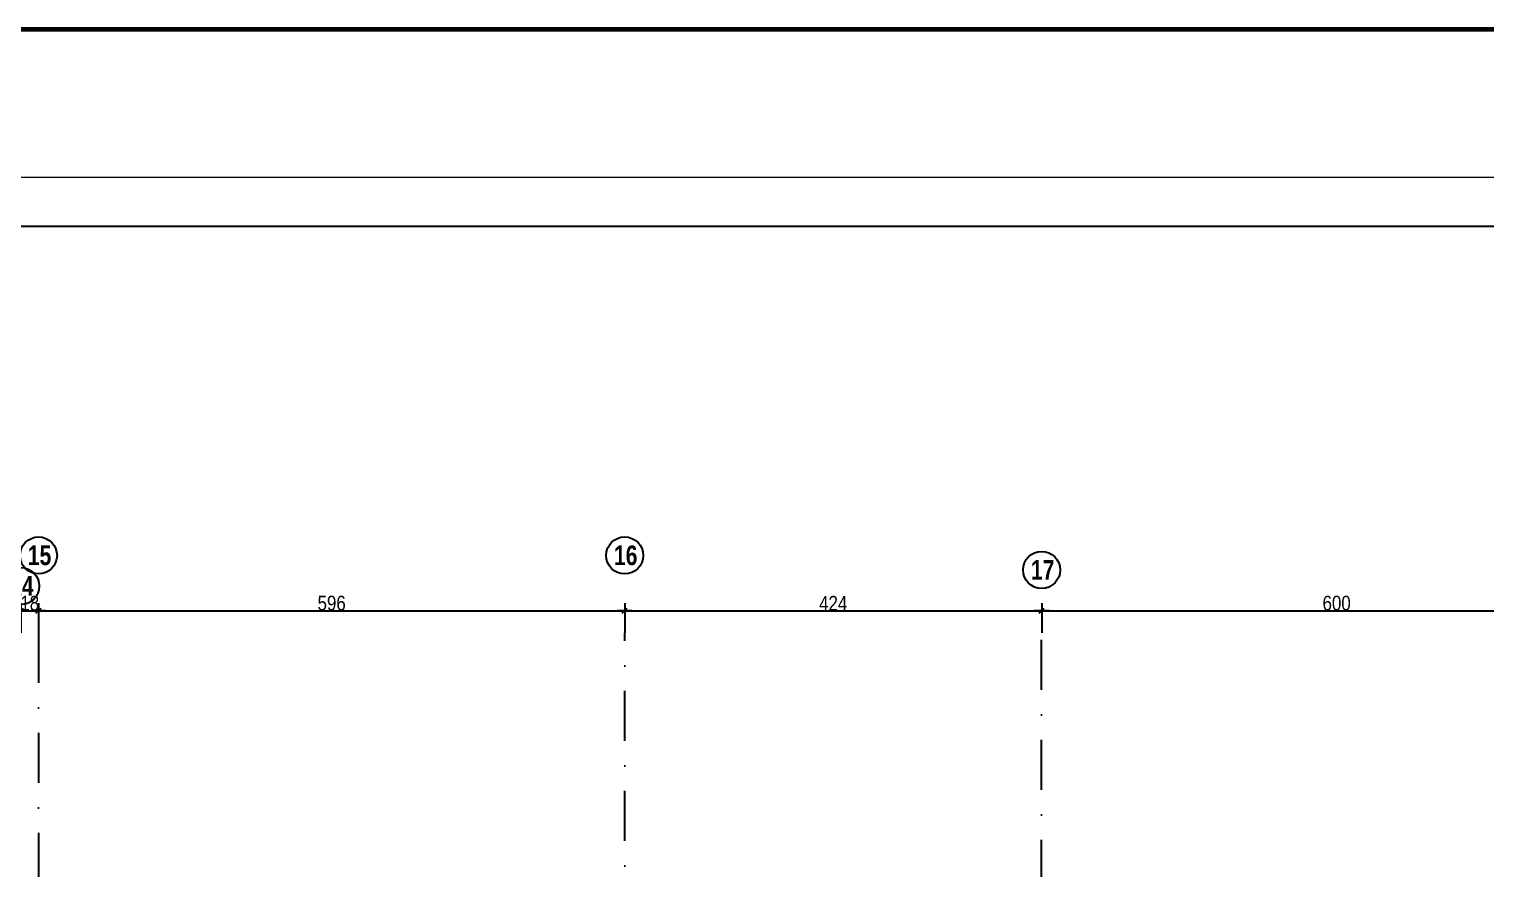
# Model space of a CAD drawing. Header units: millimetres. Extents: x -26249 to 60250, y -21218 to 23336.
# Drawn here: x 18804 to 20285, y 2265 to 3119 of the extents above; entities that cross this region are included whole.
import ezdxf

# ---------------------------------------------------------------- set-up
doc = ezdxf.new("R2010")
doc.units = ezdxf.units.MM
doc.linetypes.add('TIRETPTX2', pattern=[50.8, 25.4, -12.7, 0, -12.7])
for name, color, linetype in [('01_cote_gen', 4, 'Continuous'), ('01_linteaux', 2, 'Continuous'), ('01_texte', 230, 'Continuous'), ('AA_COTES', 2, 'Continuous')]:
    doc.layers.add(name, color=color, linetype=linetype)
doc.layers.add('01_murs_coup', color=5, linetype='Continuous', lineweight=60)
doc.styles.add('impact', font='impact.ttf')
doc.styles.add('STYLE2', font='ARIALN.TTF')
doc.dimstyles.new('JB50', dxfattribs={"dimscale": 0.1, "dimtxt": 150, "dimasz": 15, "dimexe": 0.1, "dimexo": 0.1, "dimgap": 0.09, "dimtad": 1, "dimdec": 1, "dimdsep": 46, "dimtxsty": 'STYLE2', "dimblk1": 'BOND_G', "dimblk2": 'BOND_D', "dimsah": 1, "dimcen": 1.5, "dimdle": 0.01, "dimse1": 1, "dimse2": 1, "dimclrd": 4, "dimclre": 2, "dimclrt": 6, "dimazin": 2, "dimtfac": 2.333333, "dimtdec": 1, "dimtix": 1, "dimtmove": 2, "dimatfit": 3, "dimldrblk": 'BOND_G', "dimfxl": 1, "dimtolj": 1, "dimtzin": 0, "dimarcsym": 0})

# ---------------------------------------------------------------- blocks, each defined once
blk = doc.blocks.new('BOND_G')
at = {"layer": 'AA_COTES', "color": 0}
for p, q in [((0, -5), (0, 15)), ((5, 0), (-5, 0)), ((1.77, 1.77), (-1.77, -1.77))]:
    blk.add_line(p, q, dxfattribs=at)
blk = doc.blocks.new('BOND_D')
at = {"layer": 'AA_COTES', "color": 0}
for p, q in [((5, 0), (-5, 0)), ((-1.77, -1.77), (1.77, 1.77)), ((0, 5), (0, -15))]:
    blk.add_line(p, q, dxfattribs=at)
blk = doc.blocks.new('*D567')
at = {"layer": '01_cote_gen', "color": 4, "lineweight": -2, "transparency": 16777216}
blk.add_line((18815.2, 2527.7), (19408.2, 2527.7), dxfattribs=at)
at = {"layer": 'Defpoints', "color": 0, "transparency": 16777216}
for p in [(19409.7, 2527.7), (18813.7, 2517.6), (19409.7, 2409.6)]:
    blk.add_point(p, dxfattribs=at)
at = {"layer": '01_cote_gen', "color": 4, "lineweight": -2, "transparency": 16777216, "xscale": 1.5, "yscale": 1.5, "zscale": 1.5, "rotation": 180}
blk.add_blockref('BOND_G', (18813.7, 2527.7), dxfattribs=at)
at = {"layer": '01_cote_gen', "color": 4, "lineweight": -2, "transparency": 16777216, "xscale": 1.5, "yscale": 1.5, "zscale": 1.5}
blk.add_blockref('BOND_D', (19409.7, 2527.7), dxfattribs=at)
at = {"layer": '01_cote_gen', "color": 6, "transparency": 16777216, "insert": (19111.7, 2535.3), "char_height": 15, "attachment_point": 5, "style": 'STYLE2'}
blk.add_mtext('\\A1;596', dxfattribs=at)
blk = doc.blocks.new('*D568')
at = {"layer": '01_cote_gen', "color": 4, "lineweight": -2, "transparency": 16777216}
blk.add_line((19411.2, 2527.7), (19832.2, 2527.7), dxfattribs=at)
at = {"layer": 'Defpoints', "color": 0, "transparency": 16777216}
for p in [(19833.7, 2527.7), (19409.7, 2505.5), (19833.7, 2489)]:
    blk.add_point(p, dxfattribs=at)
at = {"layer": '01_cote_gen', "color": 4, "lineweight": -2, "transparency": 16777216, "xscale": 1.5, "yscale": 1.5, "zscale": 1.5, "rotation": 180}
blk.add_blockref('BOND_G', (19409.7, 2527.7), dxfattribs=at)
at = {"layer": '01_cote_gen', "color": 4, "lineweight": -2, "transparency": 16777216, "xscale": 1.5, "yscale": 1.5, "zscale": 1.5}
blk.add_blockref('BOND_D', (19833.7, 2527.7), dxfattribs=at)
at = {"layer": '01_cote_gen', "color": 6, "transparency": 16777216, "insert": (19621.7, 2535.2), "char_height": 15, "attachment_point": 5, "style": 'STYLE2'}
blk.add_mtext('\\A1;424', dxfattribs=at)
blk = doc.blocks.new('*D569')
at = {"layer": '01_cote_gen', "color": 4, "lineweight": -2, "transparency": 16777216}
blk.add_line((19835.2, 2527.7), (20432.1, 2527.7), dxfattribs=at)
at = {"layer": 'Defpoints', "color": 0, "transparency": 16777216}
for p in [(20433.6, 2527.7), (20433.6, 2527.7), (19833.7, 2421.2)]:
    blk.add_point(p, dxfattribs=at)
at = {"layer": '01_cote_gen', "color": 4, "lineweight": -2, "transparency": 16777216, "xscale": 1.5, "yscale": 1.5, "zscale": 1.5, "rotation": 180}
blk.add_blockref('BOND_G', (19833.7, 2527.7), dxfattribs=at)
at = {"layer": '01_cote_gen', "color": 4, "lineweight": -2, "transparency": 16777216, "xscale": 1.5, "yscale": 1.5, "zscale": 1.5}
blk.add_blockref('BOND_D', (20433.6, 2527.7), dxfattribs=at)
at = {"layer": '01_cote_gen', "color": 6, "transparency": 16777216, "insert": (20133.6, 2535.3), "char_height": 15, "attachment_point": 5, "style": 'STYLE2'}
blk.add_mtext('\\A1;600', dxfattribs=at)
blk = doc.blocks.new('*D1344')
at = {"layer": '01_cote_gen', "color": 4, "lineweight": -2, "transparency": 16777216}
blk.add_line((18797.2, 2527.7), (18812.2, 2527.7), dxfattribs=at)
at = {"layer": 'Defpoints', "color": 0, "transparency": 16777216}
for p in [(18813.7, 2527.7), (18795.7, 2517.6), (18813.7, 2517.6)]:
    blk.add_point(p, dxfattribs=at)
at = {"layer": '01_cote_gen', "color": 4, "lineweight": -2, "transparency": 16777216, "xscale": 1.5, "yscale": 1.5, "zscale": 1.5, "rotation": 180}
blk.add_blockref('BOND_G', (18795.7, 2527.7), dxfattribs=at)
at = {"layer": '01_cote_gen', "color": 4, "lineweight": -2, "transparency": 16777216, "xscale": 1.5, "yscale": 1.5, "zscale": 1.5}
blk.add_blockref('BOND_D', (18813.7, 2527.7), dxfattribs=at)
at = {"layer": '01_cote_gen', "color": 6, "transparency": 16777216, "insert": (18804.7, 2535.3), "char_height": 15, "attachment_point": 5, "style": 'STYLE2'}
blk.add_mtext('\\A1;18', dxfattribs=at)

msp = doc.modelspace()

# ---------------------------------------------------------------- linework, layer by layer
at = {"layer": '01_linteaux', "linetype": 'TIRETPTX2', "ltscale": 2}
for p, q in [((18813.651, 2505.177), (18813.651, -1100.858)), ((19409.651, 1480.167), (19409.651, 2505.177)), ((19833.651, 6.331), (19833.651, 2505.177))]:
    msp.add_line(p, q, dxfattribs=at)
at = {"layer": '01_murs_coup'}
msp.add_line((11806.374, 3119.168), (25820.169, 3119.168), dxfattribs=at)
at = {"layer": '01_murs_coup', "linetype": 'Continuous', "lineweight": 5}
msp.add_line((22206.96, 2968.323), (12434.992, 2968.323), dxfattribs=at)
at = {"layer": '01_texte'}
msp.add_line((22156.96, 2918.323), (12484.992, 2918.323), dxfattribs=at)
for centre in [(18813.651, 2583.924), (19409.651, 2583.924), (19833.651, 2569.088), (18795.651, 2552.717)]:
    msp.add_circle(centre, 18.806, dxfattribs=at)

# ---------------------------------------------------------------- texts
at = {"layer": '01_texte', "char_height": 20, "attachment_point": 1, "line_spacing_factor": 0.895453, "style": 'impact'}
for s, insert in [('15', (18802.763, 2594.03)), ('16', (19398.764, 2594.03)), ('17', (19822.764, 2579.195)), ('14', (18784.763, 2562.824))]:
    msp.add_mtext(s, dxfattribs=dict(at, insert=insert))

# ---------------------------------------------------------------- dimensions: what is measured, and where the dimension line sits
at = {"layer": '01_cote_gen'}
for base, p1, p2, picture, middle in [((18813.651, 2527.677), (18795.651, 2517.617), (18813.651, 2517.617), '*D1344', (18804.651, 2535.344)), ((19409.651, 2527.677), (18813.651, 2517.617), (19409.651, 2409.628), '*D567', (19111.651, 2535.344)), ((19833.651, 2527.677), (19409.651, 2505.545), (19833.651, 2488.957), '*D568', (19621.651, 2535.216)), ((20433.612, 2527.677), (19833.651, 2421.151), (20433.612, 2527.677), '*D569', (20133.631, 2535.344))]:
    dim = msp.add_linear_dim(base=base, p1=p1, p2=p2, dimstyle='JB50', dxfattribs=at)
    dim.commit()
    dim.dimension.update_dxf_attribs({"geometry": picture, "text_midpoint": middle})

doc.saveas('drawing.dxf')
